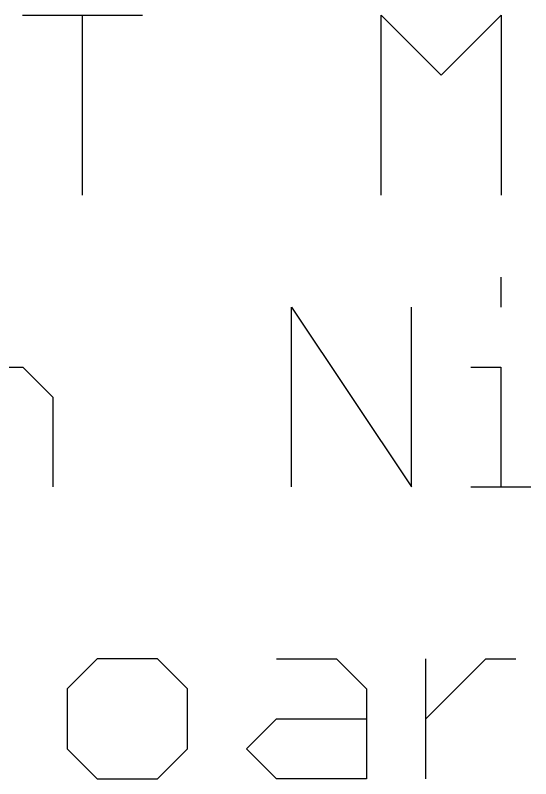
# Model space of a CAD drawing. Extents: x -0.79 to 6.6, y -0.46 to 8.18.
# Drawn here: x 5.1641 to 5.3388, y 0.3185 to 0.5776 of the extents above; entities that cross this region are included whole.
import ezdxf

# ---------------------------------------------------------------- set-up
doc = ezdxf.new("R2010")
doc.units = 0
doc.layers.add('21', color=253, linetype='CONTINUOUS')

msp = doc.modelspace()

# ---------------------------------------------------------------- linework, layer by layer
at = {"layer": '21'}
for p, q in [((5.166534, 0.577552), (5.207236, 0.577552)), ((5.186885, 0.5165), (5.186885, 0.577552)), ((5.288078, 0.5165), (5.288078, 0.577552)), ((5.288078, 0.577552), (5.308429, 0.557201)), ((5.308429, 0.557201), (5.32878, 0.577552)), ((5.32878, 0.577552), (5.32878, 0.5165)), ((5.32864, 0.488727), (5.32864, 0.478552)), ((5.257693, 0.4175), (5.257693, 0.478552)), ((5.257693, 0.478552), (5.298394, 0.4175)), ((5.298394, 0.4175), (5.298394, 0.478552)), ((5.136149, 0.458201), (5.166675, 0.458201)), ((5.166675, 0.458201), (5.17685, 0.448026)), ((5.318465, 0.458201), (5.32864, 0.458201)), ((5.32864, 0.458201), (5.32864, 0.4175)), ((5.17685, 0.448026), (5.17685, 0.4175)), ((5.318465, 0.4175), (5.338815, 0.4175)), ((5.191903, 0.359201), (5.181728, 0.349026)), ((5.212254, 0.359201), (5.191903, 0.359201)), ((5.222429, 0.349026), (5.212254, 0.359201)), ((5.252675, 0.359201), (5.273026, 0.359201)), ((5.273026, 0.359201), (5.283201, 0.349026)), ((5.303272, 0.3185), (5.303272, 0.359201)), ((5.303272, 0.338851), (5.323622, 0.359201)), ((5.323622, 0.359201), (5.333798, 0.359201)), ((5.181728, 0.349026), (5.181728, 0.328675)), ((5.222429, 0.328675), (5.222429, 0.349026)), ((5.283201, 0.349026), (5.283201, 0.3185)), ((5.2425, 0.328675), (5.252675, 0.338851)), ((5.252675, 0.338851), (5.283201, 0.338851)), ((5.181728, 0.328675), (5.191903, 0.3185)), ((5.212254, 0.3185), (5.222429, 0.328675)), ((5.252675, 0.3185), (5.2425, 0.328675)), ((5.191903, 0.3185), (5.212254, 0.3185)), ((5.283201, 0.3185), (5.252675, 0.3185))]:
    msp.add_line(p, q, dxfattribs=at)

doc.saveas('drawing.dxf')
